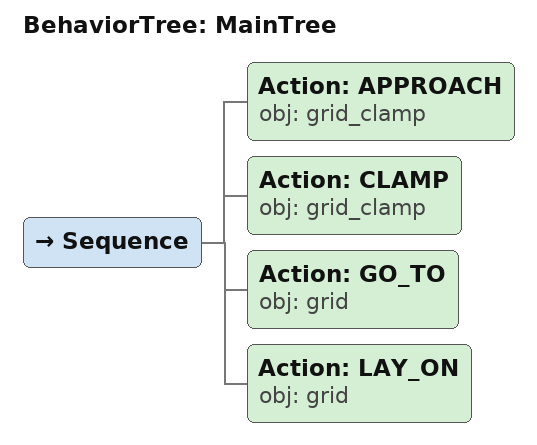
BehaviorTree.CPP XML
<root main_tree_to_execute="MainTree">
  <BehaviorTree ID="MainTree">
    <Sequence>
      <!-- Approach grid_clamp -->
      <Action ID="APPROACH" obj="grid_clamp" />
      <!-- Clamp grid_clamp -->
      <Action ID="CLAMP" obj="grid_clamp" />
      <!-- Go to grid -->
      <Action ID="GO_TO" obj="grid" />
      <!-- Lay on grid -->
      <Action ID="LAY_ON" obj="grid" />
    </Sequence>
  </BehaviorTree>
</root>
